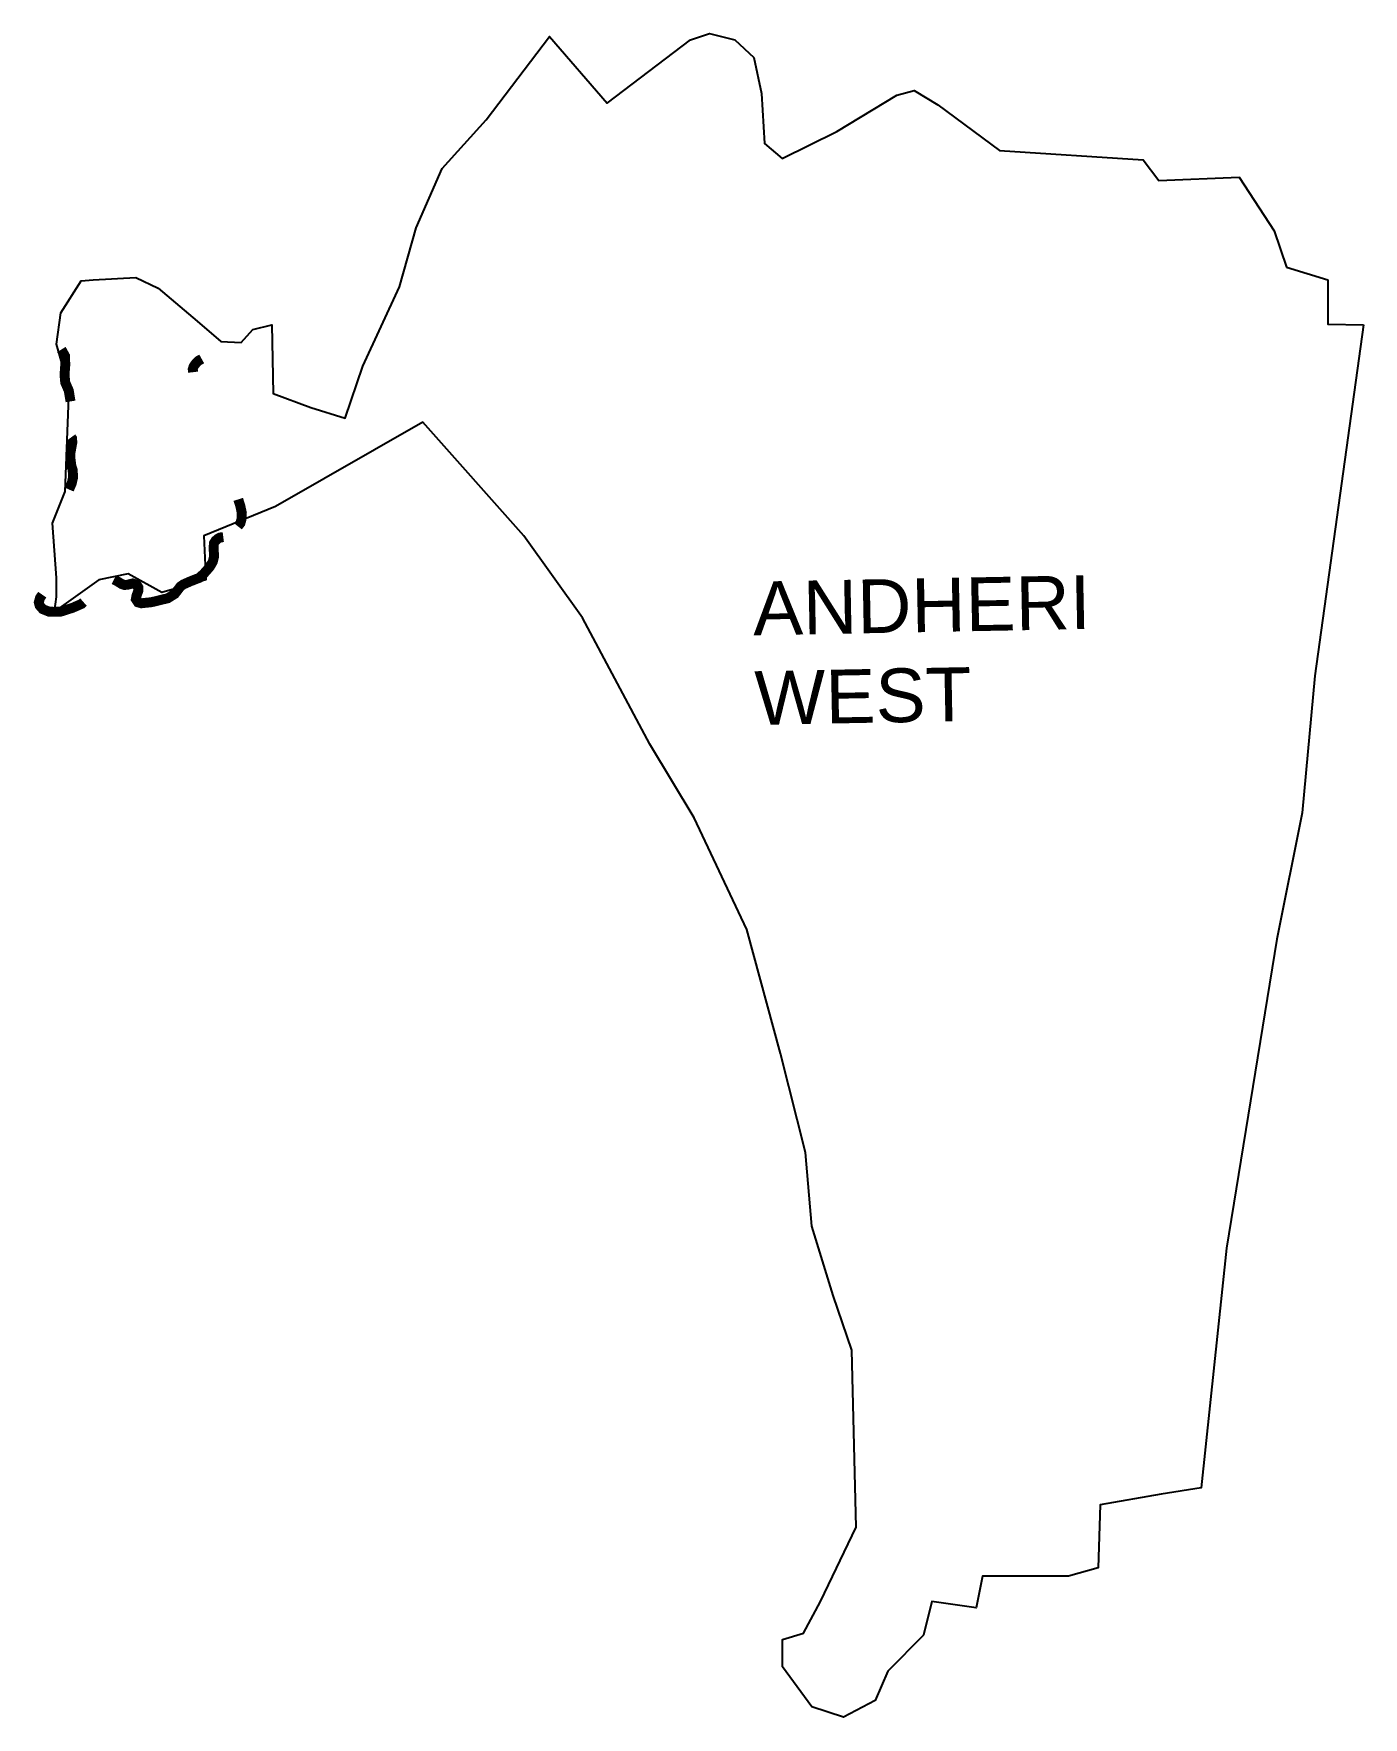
# Model space of a CAD drawing. Header units: metres. Extents: x 267189 to 273870, y 2111090 to 2119548.
import ezdxf

# ---------------------------------------------------------------- set-up
doc = ezdxf.new("R2010")
doc.units = ezdxf.units.M
doc.header["$MEASUREMENT"] = 0
for name, color, linetype in [('UNPROTECTED', 130, 'Continuous'), ('village', 3, 'Continuous'), ('VILLAGE NAME', 250, 'Continuous')]:
    doc.layers.add(name, color=color, linetype=linetype)
doc.styles.get("Standard").update_dxf_attribs({"font": 'arial.ttf'})

msp = doc.modelspace()

# ---------------------------------------------------------------- linework, layer by layer
at = {"layer": 'UNPROTECTED', "const_width": 50, "flags": 128}
for points in [[(267327.4, 2117960.6), (267333, 2117952), (267346.6, 2117927.6), (267347.2, 2117881.2), (267343.7, 2117834.2), (267347.2, 2117795.4), (267364.9, 2117755), (267373.8, 2117700.4)], [(267989.7, 2117847.2), (267988, 2117861.7), (267991.9, 2117874.9), (267999.5, 2117886.7), (268015.7, 2117904.1), (268033.1, 2117913.7), (268033.1, 2117913.7)], [(267377.2, 2117520), (267381.2, 2117514.5), (267383, 2117495.5), (267373.4, 2117442.6), (267372.9, 2117415.9), (267377.6, 2117378.4), (267384.8, 2117355), (267386.5, 2117318.2), (267379.4, 2117287.8), (267366.4, 2117257.9)], [(268214.9, 2117073), (268227.2, 2117088.5), (268232.6, 2117107.3), (268234.6, 2117139.3), (268227.5, 2117173.7), (268216.6, 2117208.3)], [(267591.4, 2116805.3), (267613.6, 2116794.2), (267629.9, 2116783.4), (267644.3, 2116778.6), (267659.4, 2116779.1), (267686.5, 2116785.8), (267707, 2116778.6), (267714.2, 2116766.5), (267714.9, 2116750.2), (267705.3, 2116724.3), (267702.2, 2116706.9), (267712.5, 2116691.2), (267729.6, 2116686.4), (267780.8, 2116691.8), (267862.8, 2116711.7), (267897.7, 2116733.4), (267926.1, 2116770.7), (267941.7, 2116781.5), (267977.3, 2116797.2), (268020.7, 2116814.1), (268043, 2116834.6), (268067.7, 2116862.3), (268075.4, 2116872.1), (268088.7, 2116895.5), (268095.3, 2116921.7), (268092.6, 2116964), (268094.5, 2116987.8), (268102.4, 2117000.7), (268116.5, 2117012.5), (268126.2, 2117016.8), (268141.5, 2117018.7)], [(267231.8, 2116729.5), (267220.1, 2116712.3), (267214.4, 2116690.9), (267218.7, 2116674.9), (267234.4, 2116656.7), (267265, 2116644.5), (267290, 2116643.3), (267325.6, 2116644.8), (267384, 2116663.5), (267429.2, 2116683.3), (267439.2, 2116692.1)]]:
    msp.add_lwpolyline(points, dxfattribs=at)
at = {"layer": 'village'}
msp.add_lwpolyline([(273484.7, 2118374.2), (273690.8, 2118310.8)], dxfattribs=at)
for points in [[(273870, 2118085.5, 0), (273626.2, 2116321.1, 0), (273562.8, 2115633.9, 0), (273435.9, 2114999.6, 0), (273182.2, 2113447.5, 0), (273055.3, 2112242.3, 0), (272854.4, 2112210.6, 0), (272547.8, 2112157.7, 0), (272537.3, 2111840.5, 0), (272389.2, 2111798.2, 0), (271955.8, 2111798.2, 0), (271924.1, 2111639.6, 0), (271702, 2111671.4, 0), (271659.7, 2111502.2, 0), (271480, 2111322.5, 0), (271416.6, 2111174.4, 0), (271258, 2111089.9, 0), (271099.4, 2111142.7, 0), (270951.4, 2111343.6, 0), (270951.4, 2111481, 0), (271057.1, 2111512.8, 0), (271141.7, 2111671.4, 0), (271321.4, 2112045.6, 0), (271300.3, 2112933.7, 0), (271205.1, 2113208.6, 0), (271099.4, 2113557.5, 0), (271067.7, 2113927.5, 0), (270940.8, 2114424.4, 0), (270771.7, 2115048.2, 0), (270507.3, 2115608.6, 0), (270285.3, 2115978.6, 0), (269947, 2116612.9, 0), (269651, 2117025.3, 0), (269143.5, 2117596.2, 0), (268403.4, 2117173.3, 0), (268043.9, 2117025.3, 0), (268054.5, 2116803.3, 0), (267832.5, 2116739.8, 0), (267663.3, 2116835, 0), (267515.3, 2116803.3, 0), (267293.3, 2116644.7, 0), (267303.9, 2116718.7, 0), (267303.9, 2116813.8, 0), (267282.7, 2117088.7, 0), (267346.2, 2117247.3, 0), (267367.3, 2117765.4, 0), (267303.9, 2117987.4, 0), (267325, 2118146, 0), (267427.9, 2118305.5, 0), (267487.3, 2118311.5, 0), (267701.4, 2118323.4, 0), (267814.4, 2118269.9, 0), (268010.7, 2118103.3, 0), (268129.6, 2118002.2, 0), (268230.7, 2117996.3, 0), (268290.2, 2118061.7, 0), (268385.4, 2118085.5, 0), (268391.3, 2117740.6, 0), (268581.6, 2117669.2, 0), (268754.1, 2117615.7, 0), (268843.3, 2117877.3, 0), (269027.6, 2118275.8, 0), (269110.9, 2118573.2, 0), (269241.7, 2118870.5, 0), (269461.8, 2119114.3, 0), (269781.1, 2119533, 0), (270069.5, 2119198.9, 0), (270489.7, 2119516, 0), (270584.9, 2119547.8, 0), (270711.8, 2119516, 0), (270806.9, 2119428.8, 0), (270846.6, 2119246.4, 0), (270861.1, 2118996.6, 0), (270949.7, 2118921.3, 0), (271224.8, 2119056.1, 0), (271526.1, 2119238.5, 0), (271613.3, 2119262.3, 0), (271732.3, 2119190.9, 0), (272041.5, 2118961, 0), (272763.1, 2118913.4, 0), (272842.4, 2118810.3, 0), (273246.8, 2118826.2, 0), (273421.2, 2118556.6, 0), (273484.7, 2118374.2, 0)], [(273690.8, 2118310.8, 0), (273690.8, 2118088.8, 0), (273870, 2118085.5, 0)]]:
    msp.add_polyline3d(points, dxfattribs=at)

# ---------------------------------------------------------------- texts
at = {"layer": 'VILLAGE NAME', "insert": (270799.9, 2116794.9), "char_height": 270, "attachment_point": 1, "rotation": 1.10283}
msp.add_mtext_dynamic_manual_height_columns('{\\fArial|b0|i0|c0|p34;ANDHERI WEST}', width=2578.433, gutter_width=1928.7, heights=[0], dxfattribs=at)

doc.saveas('drawing.dxf')
